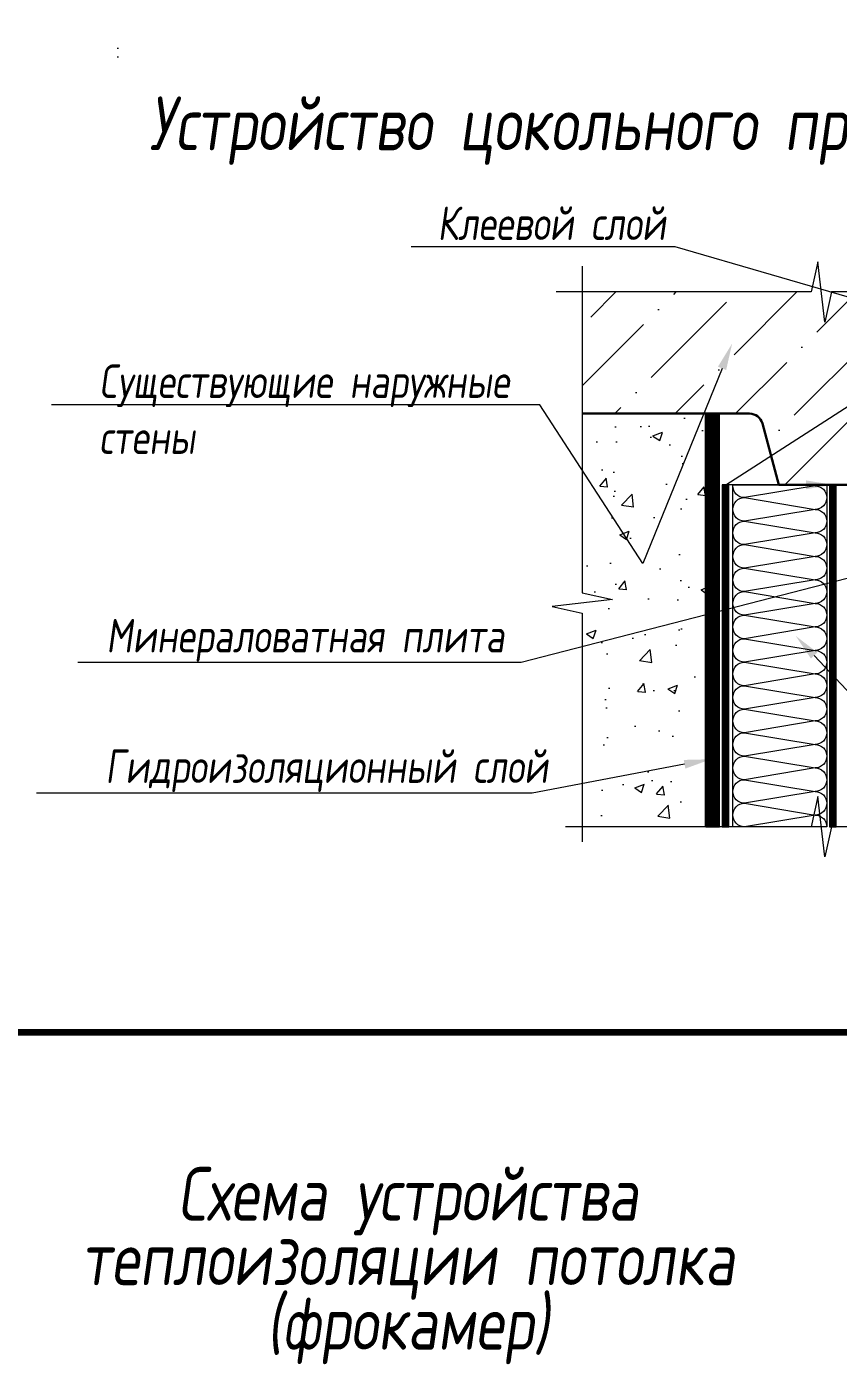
# Model space of a CAD drawing. Header units: millimetres. Extents: x -136099598 to 11807193, y 0 to 779331.
# Drawn here: x 661274 to 664295, y 368975 to 373954 of the extents above; entities that cross this region are included whole.
import ezdxf
from ezdxf import colors
from ezdxf.entities.mleader import LeaderData, LeaderLine
from ezdxf.math import Vec2, Vec3

# ---------------------------------------------------------------- set-up
doc = ezdxf.new("R2010")
doc.units = ezdxf.units.MM
doc.header["$MEASUREMENT"] = 0
doc.linetypes.add('Штриховая', pattern=[6, 2, -2, 2])
doc.layers.get('0').update_dxf_attribs({"color": 250, "lineweight": 9})
doc.layers.get('Defpoints').update_dxf_attribs({"color": 8})
for name, color, linetype, lineweight in [('АР.РД_Выноски', 174, 'Continuous', 9), ('АР_Навесной фасад', 5, 'Continuous', 5), ('АР_Стены фасадные', 7, 'Continuous', 30), ('АР_Текст', 250, 'Continuous', 5), ('АР_Тонкие', 250, 'Continuous', 5), ('АР_Штриховка', 253, 'Continuous', 13), ('минплита', 56, 'Continuous', 5), ('Штриховка', 7, 'Continuous', 5)]:
    doc.layers.add(name, color=color, linetype=linetype, lineweight=lineweight)
doc.layers.add('клей', color=157, linetype='Continuous')
doc.styles.add('Архитект', font='isocpeur.ttf', dxfattribs={"width": 0.8, "oblique": 8})

# ---------------------------------------------------------------- blocks, each defined once
blk = doc.blocks.new('*U1780')
at = {"layer": 'клей', "linetype": 'Штриховая', "lineweight": 5, "ltscale": 50, "transparency": 33554559, "const_width": 5}
blk.add_lwpolyline([(-2.5, -188.18), (-2.5, -341.12)], dxfattribs=at)
at = {"layer": 'клей', "linetype": 'Continuous', "lineweight": 5}
blk.add_lwpolyline([(-5, -341.12), (0, -341.12), (0, -188.18), (-5, -188.18)], close=True, dxfattribs=at)
blk = doc.blocks.new('*U1772')
at = {"layer": 'минплита'}
for p, q in [((-87.5, 362.5), (-12.5, 350)), ((-12.5, 350), (-87.5, 337.5)), ((-87.5, 337.5), (-12.5, 325)), ((-12.5, 325), (-87.5, 312.5)), ((-87.5, 312.5), (-12.5, 300)), ((-12.5, 300), (-87.5, 287.5)), ((-87.5, 287.5), (-12.5, 275)), ((-12.5, 275), (-87.5, 262.5)), ((-87.5, 262.5), (-12.5, 250)), ((-12.5, 250), (-87.5, 237.5)), ((-87.5, 237.5), (-12.5, 225)), ((-12.5, 225), (-87.5, 212.5)), ((-87.5, 212.5), (-12.5, 200)), ((-12.5, 200), (-87.5, 187.5)), ((-87.5, 187.5), (-12.5, 175)), ((-12.5, 175), (-87.5, 162.5)), ((-87.5, 162.5), (-12.5, 150)), ((-12.5, 150), (-87.5, 137.5)), ((-87.5, 137.5), (-12.5, 125)), ((-12.5, 125), (-87.5, 112.5)), ((-87.5, 112.5), (-12.5, 100)), ((-12.5, 100), (-87.5, 87.5)), ((-87.5, 87.5), (-12.5, 75)), ((-12.5, 75), (-87.5, 62.5)), ((-87.5, 62.5), (-12.5, 50)), ((-12.5, 50), (-87.5, 37.5)), ((-87.5, 37.5), (-12.5, 25)), ((-12.5, 25), (-87.5, 12.5)), ((-87.5, 12.5), (-12.5, 0))]:
    blk.add_line(p, q, dxfattribs=at)
blk.add_lwpolyline([(-100, 0), (0, 0), (0, 363.6), (-100, 363.6)], close=True, dxfattribs=at)
for centre, start, end in [((-87.5, 350), 90, 180), ((-12.5, 362.5), 270, 0), ((-87.5, 350), 180, 270), ((-12.5, 337.5), 0, 90), ((-87.5, 325), 90, 180), ((-12.5, 337.5), 270, 0), ((-87.5, 325), 180, 270), ((-12.5, 312.5), 0, 90), ((-87.5, 300), 90, 180), ((-87.5, 300), 180, 270), ((-12.5, 312.5), 270, 0), ((-12.5, 287.5), 0, 90), ((-87.5, 275), 90, 180), ((-12.5, 287.5), 270, 0), ((-87.5, 275), 180, 270), ((-12.5, 262.5), 0, 90), ((-87.5, 250), 90, 180), ((-12.5, 262.5), 270, 0), ((-87.5, 250), 180, 270), ((-12.5, 237.5), 0, 90), ((-87.5, 225), 90, 180), ((-12.5, 237.5), 270, 0), ((-87.5, 225), 180, 270), ((-12.5, 212.5), 0, 90), ((-87.5, 200), 90, 180), ((-87.5, 200), 180, 270), ((-12.5, 212.5), 270, 0), ((-12.5, 187.5), 0, 90), ((-87.5, 175), 90, 180), ((-12.5, 187.5), 270, 0), ((-87.5, 175), 180, 270), ((-12.5, 162.5), 0, 90), ((-87.5, 150), 90, 180), ((-12.5, 162.5), 270, 0), ((-87.5, 150), 180, 270), ((-12.5, 137.5), 0, 90), ((-87.5, 125), 90, 180), ((-12.5, 137.5), 270, 0), ((-87.5, 125), 180, 270), ((-12.5, 112.5), 0, 90), ((-87.5, 100), 90, 180), ((-87.5, 100), 180, 270), ((-12.5, 112.5), 270, 0), ((-12.5, 87.5), 0, 90), ((-87.5, 75), 90, 180), ((-12.5, 87.5), 270, 0), ((-87.5, 75), 180, 270), ((-12.5, 62.5), 360, 90), ((-87.5, 50), 90, 180), ((-12.5, 62.5), 270, 0), ((-87.5, 50), 180, 270), ((-12.5, 37.5), 360, 90), ((-87.5, 25), 90, 180), ((-12.5, 37.5), 270, 0), ((-87.5, 25), 180, 270), ((-12.5, 12.5), 360, 90), ((-87.5, 0), 90, 180), ((-12.5, 12.5), 270, 0)]:
    blk.add_arc(centre, 12.5, start, end, dxfattribs=at)
blk = doc.blocks.new('*U1781')
at = {"layer": 'клей', "linetype": 'Штриховая', "lineweight": 5, "ltscale": 50, "transparency": 33554559, "const_width": 5}
blk.add_lwpolyline([(-2.5, -33.53), (-2.5, -288.08)], dxfattribs=at)
at = {"layer": 'клей', "linetype": 'Continuous', "lineweight": 5}
blk.add_lwpolyline([(-5, -288.08), (0, -288.08), (0, -33.53), (-5, -33.53)], close=True, dxfattribs=at)

msp = doc.modelspace()

# ---------------------------------------------------------------- hatches: boundary and pattern name
at = {"layer": 'АР_Штриховка', "lineweight": 0, "transparency": 33554687}
h = msp.add_hatch(dxfattribs=at)
h.set_pattern_fill('ANSI36', color=256, scale=50)
h.set_pattern_definition([(45, (-147431.2, -34269.93), (84.1899, 308.696304), [396.875, -79.375, 0, -79.375])])
h.paths.add_polyline_path([(663342.122, 372966.326), (664173.512, 372966.326), (664752.512, 372966.42), (664752.527, 372248.323), (664074.35, 372248.376), (664003.21, 372513.349), (663342.122, 372513.349)])
at = {"layer": 'АР_Штриховка', "lineweight": 0}
h = msp.add_hatch(dxfattribs=at)
h.set_pattern_fill('AR-CONC', color=256, scale=2)
h.set_pattern_definition([(50, (-147431.2, -34269.93), (364.36934, -31.87817), [38.1, -419.1]), (355, (-147431.2, -34269.93), (-70.48684, 382.11369), [30.48, -335.28117]), (100.451445, (-147400.84, -34272.6), (293.8825, 350.2355), [32.38002, -356.18049]), (46.1842, (-147431.2, -34168.33), (542.15808, -84.08466), [57.15, -628.65]), (96.63556, (-147386, -34175.34), (474.80827, 494.85225), [48.57005, -534.2712]), (351.18415, (-147431.2, -34168.33), (474.80827, 494.85225), [45.71993, -502.91946]), (21, (-147380.4, -34193.73), (303.22878, -204.5304), [38.1, -419.1]), (326, (-147380.4, -34193.73), (123.60406, 368.37593), [30.48, -335.28]), (71.451445, (-147355.14, -34210.78), (426.83284, 163.84554), [32.38002, -356.17988]), (37.5, (-147431.2, -34269.93), (6.177207, 169.110078), [0, -331.216, 0, -340.36, 0, -336.55]), (7.5, (-147431.2, -34269.93), (133.639325, 200.36115), [0, -194.056, 0, -323.596, 0, -128.27]), (327.5, (-147544.49, -34269.93), (271.18119, -11.457488), [0, -127, 0, -396.24, 0, -525.78]), (317.5, (-147595.3, -34269.93), (296.25836, 50.85298), [0, -165.1, 0, -263.144, 0, -373.38])])
h.paths.add_polyline_path([(663803.623, 370975.534), (663342.682, 370975.534), (663341.562, 372513.349), (663802.525, 372513.349), (663802.799, 371348.386)])
at = {"layer": 'Штриховка', "ltscale": 10}
h = msp.add_hatch(dxfattribs=at)
h.set_pattern_fill('НЕМЕТАЛЛИЧЕСКИЕ МАТЕРИАЛЫ', color=256, scale=53.266175, angle=-90, pattern_type=2)
h.set_pattern_definition([(315, (331967.72, -188008.29), (94.162183, 94.162183), []), (45, (331967.72, -188008.29), (-94.162183, 94.162183), [])])
edge = h.paths.add_edge_path(flags=17)
edge.add_line((661213.73, 376389.352), (661213.73, 373674.858))
edge = h.paths.add_edge_path()
edge.add_line((661614.006, 382944.808), (661614.006, 382954.5))
edge.add_line((661613.47, 373719.31), (661613.47, 376318.003))
edge.add_line((661613.47, 373774.257), (661613.47, 373719.31))
edge.add_line((661613.47, 373774.257), (661613.47, 376327.695))
h.paths.add_polyline_path([(661613.47, 376089.632), (661613.47, 376337.388), (661613.47, 373734.294)], flags=16)
edge = h.paths.add_edge_path(flags=17)
edge.add_line((661613.47, 373729.3), (661613.47, 373734.294))
edge.add_line((661613.47, 373729.3), (661613.47, 374902.172))
edge.add_line((661613.47, 374902.172), (661613.47, 373857.164))
edge.add_line((661613.47, 373719.31), (661613.47, 373857.164))
edge.add_line((661613.47, 373719.31), (661613.47, 376318.003))
edge.add_line((661613.47, 376337.388), (661613.47, 376318.003))
edge.add_line((661613.47, 376337.388), (661613.47, 373734.294))
edge = h.paths.add_edge_path(flags=17)
edge.add_line((661213.73, 373674.858), (661213.73, 376389.352))
h.paths.add_polyline_path([(661346.977, 377007.08), (661613.47, 377632.774)])
h.paths.add_polyline_path([(661613.47, 377632.774), (661213.73, 377632.774), (661213.729, 375444.18), (661613.47, 375444.18)])

# ---------------------------------------------------------------- linework, layer by layer
at = {"color": 251, "lineweight": 5, "true_color": 0x636466}
for points in [[(665485.808, 372966.339), (664269.825, 372966.473), (664245.226, 372853.884), (664219.425, 373078.794), (664194.826, 372966.206), (663245.038, 372966.339)], [(663342.133, 373061.728), (663341.999, 371845.745), (663454.587, 371821.145), (663229.678, 371795.344), (663342.266, 371770.745), (663342.133, 370919.278)], [(665121.567, 370975.494), (664269.825, 370975.627), (664245.226, 370863.039), (664219.425, 371087.948), (664194.826, 370975.36), (663279.366, 370975.494)]]:
    msp.add_lwpolyline(points, dxfattribs=at)
at = {"layer": 'Defpoints', "color": 3, "lineweight": 100, "ltscale": 100}
msp.add_lwpolyline([(655929.614, 380193.616), (668024.233, 380193.616), (668024.233, 370209.414), (655929.614, 370209.414)], close=True, dxfattribs=at)
at = {"layer": 'АР_Навесной фасад', "lineweight": 5, "ltscale": 50}
msp.add_line((664074.35, 372248.376), (663952.525, 372248.376), dxfattribs=at)
at = {"layer": 'АР_Стены фасадные', "lineweight": 30, "elevation": 0}
msp.add_lwpolyline([(663342.072, 372513.349), (663964.871, 372513.349, -0.33443842), (664012.926, 372477.158), (664074.35, 372248.376), (664752.527, 372248.323), (664752.527, 372966.42)], format="xyb", dxfattribs=at)
msp.add_lwpolyline([(663802.525, 370975.415), (663802.525, 372513.349)], dxfattribs=at)
at = {"layer": 'АР_Тонкие', "color": 7, "lineweight": 5, "elevation": 0}
msp.add_lwpolyline([(663852.525, 370975.415), (663852.525, 372513.349)], dxfattribs=at)

# ---------------------------------------------------------------- block references
at = {"layer": 'АР_Тонкие', "lineweight": 5}
for name, p, xscale, yscale, zscale in [('*U1780', (663852.806, 374405.718, 0), 10.0560877687167, 10.0560877687167, 10.0560877687167), ('*U1781', (663887.525, 372416.022, 0), 5, 5, 5), ('*U1772', (663902.525, 370975.411, 0), -3.501007478056479, 3.501007478056479, 3.501007478056479), ('*U1781', (664287.626, 372416.022, 0), 5, 5, 5)]:
    msp.add_blockref(name, p, dxfattribs=dict(at, xscale=xscale, yscale=yscale, zscale=zscale))

# ---------------------------------------------------------------- texts
at = {"layer": 'АР_Текст', "lineweight": 13, "insert": (662693.274, 369341.787), "char_height": 200, "width": 2886.6166, "attachment_point": 5, "line_spacing_factor": 0.72, "style": 'Архитект'}
msp.add_mtext('Схема устройства \\Pтеплоизоляции потолка\\P(фрокамер)', dxfattribs=at)
at = {"layer": 'АР_Тонкие', "color": 250, "lineweight": 13, "insert": (661589.652, 373566.54), "char_height": 200, "attachment_point": 4, "style": 'Архитект'}
msp.add_mtext_dynamic_manual_height_columns('\\pxqc;Устройство цокольного профиля в фасадной системе', width=5620.51182, gutter_width=3325.789, heights=[4762.037], dxfattribs=at)

# ---------------------------------------------------------------- leaders
at = {"layer": 'АР.РД_Выноски'}
ml = msp.add_multileader_mtext('Standard', dxfattribs=at)
ml.set_content('\\pxi-2,l2,t3;Клеевой слой', color=256, style='Архитект')
ml.set_leader_properties(color=256, lineweight=-1)
ml.build(insert=Vec2(0, 0))
ml.multileader.update_dxf_attribs({"text_left_attachment_type": 6, "text_right_attachment_type": 6, "dogleg_length": 64.629, "arrow_head_size": 100})
ctx = ml.context
ctx.base_point, ctx.char_height, ctx.arrow_head_size, ctx.landing_gap_size, ctx.plane_origin, ctx.plane_x_axis = Vec3(663655.35, 373134.574), 125, 100, 25, Vec3(647538.811, 371686.057), Vec3(-1, 0)
ctx.left_attachment, ctx.right_attachment = 6, 6
notes = []
notes.append((ctx, [(0, (1, 1, 0), (663687.665, 373134.574), (-1, 0), 32.315, [(2, [(664275.126, 372248.373), (663877.224, 372248.373), (664765.027, 372821.492)], 0, [])])]))
ctx.mtext.insert, ctx.mtext.width, ctx.mtext.defined_height, ctx.mtext.flow_direction = Vec3(662802.782, 373284.574), 1770.19458, 342.618, 5
ml = msp.add_multileader_mtext('Standard', dxfattribs=at)
ml.set_content('\\pxi-2,l2,ql,t3;Существующие наружные\\Pстены', color=256, style='Архитект')
ml.set_leader_properties(color=256, lineweight=-1)
ml.build(insert=Vec2(0, 0))
ml.multileader.update_dxf_attribs({"text_left_attachment_type": 6, "text_right_attachment_type": 6, "dogleg_length": 64.629, "arrow_head_size": 100})
ctx = ml.context
ctx.base_point, ctx.char_height, ctx.arrow_head_size, ctx.landing_gap_size, ctx.plane_origin, ctx.plane_x_axis = Vec3(663151.655, 372546.642), 125, 100, 25, Vec3(646866.398, 371231.966), Vec3(-1, 0)
ctx.left_attachment, ctx.right_attachment = 6, 6
notes.append((ctx, [(0, (1, 1, 0), (663183.97, 372546.642), (-1, 0), 32.315, [(1, [(663900.179, 372774.518), (663567.489, 371955.475)], 0, [])])]))
ctx.mtext.insert, ctx.mtext.width, ctx.mtext.defined_height, ctx.mtext.flow_direction = Vec3(661544.088, 372696.642), 1770.19458, 342.618, 5
ml = msp.add_multileader_mtext('Standard', dxfattribs=at)
ml.set_content('\\pxi-2,l2,ql,t3;Минераловатная плита', color=256, style='Архитект')
ml.set_leader_properties(color=256, lineweight=-1)
ml.build(insert=Vec2(0, 0))
ml.multileader.update_dxf_attribs({"text_left_attachment_type": 6, "text_right_attachment_type": 6, "dogleg_length": 64.629, "arrow_head_size": 100})
ctx = ml.context
ctx.base_point, ctx.char_height, ctx.arrow_head_size, ctx.landing_gap_size, ctx.plane_origin, ctx.plane_x_axis = Vec3(663082.23, 371586.632), 125, 100, 25, Vec3(646866.398, 370620.037), Vec3(-1, 0)
ctx.left_attachment, ctx.right_attachment = 6, 6
notes.append((ctx, [(0, (1, 1, 0), (663114.544, 371586.632), (-1, 0), 32.315, [(2, [(664136.811, 371685.95), (664572.599, 371221.085), (664984.671, 372068.554)], 0, [])])]))
ctx.mtext.insert, ctx.mtext.width, ctx.mtext.defined_height, ctx.mtext.flow_direction = Vec3(661569.662, 371749.132), 1770.19458, 342.618, 5
ml = msp.add_multileader_mtext('Standard', dxfattribs=at)
ml.set_content('\\pxi-2,l2,ql,t3;Гидроизоляционный слой ', color=256, style='Архитект')
ml.set_leader_properties(color=256, lineweight=-1)
ml.build(insert=Vec2(0, 0))
ml.multileader.update_dxf_attribs({"text_left_attachment_type": 6, "text_right_attachment_type": 6, "dogleg_length": 64.629, "arrow_head_size": 100})
ctx = ml.context
ctx.base_point, ctx.char_height, ctx.arrow_head_size, ctx.landing_gap_size, ctx.plane_origin, ctx.plane_x_axis = Vec3(663123.642, 371100.91), 125, 100, 25, Vec3(646866.398, 369986.802), Vec3(-1, 0)
ctx.left_attachment, ctx.right_attachment = 6, 6
notes.append((ctx, [(0, (1, 1, 0), (663155.956, 371100.91), (-1, 0), 32.315, [(2, [(663821.172, 371226.684)], 0, [])])]))
ctx.mtext.insert, ctx.mtext.width, ctx.mtext.defined_height, ctx.mtext.flow_direction = Vec3(661566.074, 371263.41), 1770.19458, 342.618, 5
for ctx, leaders in notes:
    for number, flags, end, landing, length, lines in leaders:
        leader = LeaderData()
        leader.index, (leader.has_last_leader_line, leader.has_dogleg_vector, leader.attachment_direction) = number, flags
        leader.last_leader_point, leader.dogleg_vector, leader.dogleg_length = Vec3(end), Vec3(landing), length
        for number, points, colour, breaks in lines:
            line = LeaderLine()
            line.index, line.vertices, line.color, line.breaks = number, Vec3.list(points), colors.encode_raw_color(colour), breaks
            leader.lines.append(line)
        ctx.leaders.append(leader)

doc.saveas('drawing.dxf')
